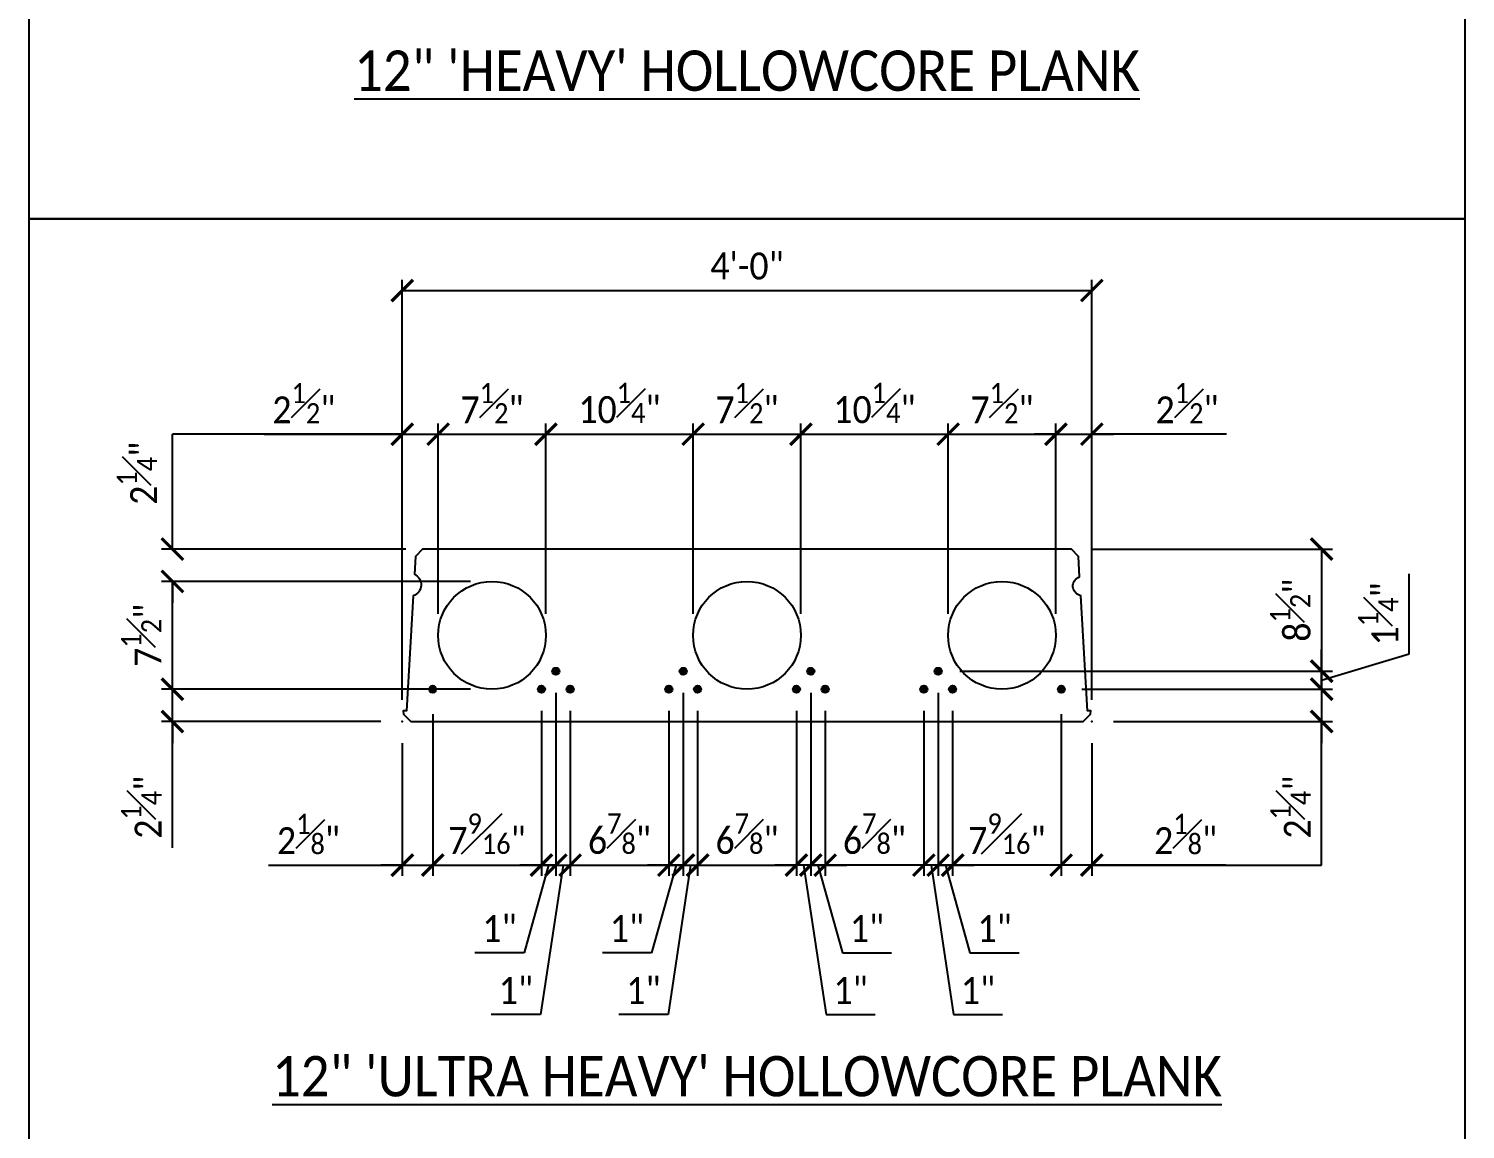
# Model space of a CAD drawing. Header units: inches. Extents: x -4800 to 29350, y 0 to 14051.
# Drawn here: x -3085.9 to -2985.9, y 3003.5 to 3080.2 of the extents above; entities that cross this region are included whole.
import ezdxf

# ---------------------------------------------------------------- set-up
doc = ezdxf.new("R2010")
doc.units = ezdxf.units.IN
doc.header["$LTSCALE"] = 0.5
doc.header["$MEASUREMENT"] = 0
for name, color, linetype in [('PC PLK - 12L in CONT.', 151, 'Continuous'), ('PC PLK - 12UH in CONT.', 171, 'Continuous'), ('PC PLK - DIMENSION', 220, 'Continuous'), ('PC PLK - TAG', 3, 'Continuous')]:
    doc.layers.add(name, color=color, linetype=linetype)
doc.layers.add('PC PLK - STRAND', color=7, linetype='Continuous', plot=False)
doc.layers.add('SHT - NO PLOT LINE 2', color=110, linetype='Continuous', plot=False)
doc.layers.get('0').freeze()
doc.styles.add('CMC-NARROW', font='calibril.ttf', dxfattribs={"width": 0.9})
doc.dimstyles.new('CMC-NARROW', dxfattribs={"dimscale": 96, "dimtxt": 0.078125, "dimasz": 0.0625, "dimexe": 0.03125, "dimexo": 0.0625, "dimgap": 0.03125, "dimtad": 1, "dimdec": 4, "dimzin": 3, "dimdsep": 46, "dimlunit": 4, "dimtxsty": 'CMC-NARROW', "dimblk": 'ARCHTICK', "dimcen": 0, "dimclrd": 256, "dimclre": 256, "dimclrt": 256, "dimazin": 1, "dimtfac": 0.75, "dimtdec": 4, "dimtofl": 0, "dimtmove": 1, "dimatfit": 0, "dimfxl": 1, "dimtfillclr": 256, "dimfrac": 1, "dimtzin": 0, "dimlwd": -1, "dimlwe": -1, "dimarcsym": 0})

# ---------------------------------------------------------------- blocks, each defined once
blk = doc.blocks.new('_ArchTick')
at = {"color": 0, "linetype": 'ByBlock', "const_width": 0.15}
blk.add_lwpolyline([(-0.5, -0.5), (0.5, 0.5)], dxfattribs=at)
blk = doc.blocks.new('*D189')
at = {"layer": 'Defpoints', "color": 0, "transparency": 16777216}
for p in [(-3011.94, 3061.93), (-3011.94, 3035.93), (-3059.94, 3031.93)]:
    blk.add_point(p, dxfattribs=at)
at = {"layer": 'PC PLK - DIMENSION', "transparency": 16777216}
for p, q in [((-3059.94, 3033.43), (-3059.94, 3062.68)), ((-3011.94, 3037.43), (-3011.94, 3062.68)), ((-3059.94, 3061.93), (-3011.94, 3061.93))]:
    blk.add_line(p, q, dxfattribs=at)
at = {"layer": 'PC PLK - DIMENSION', "transparency": 16777216, "xscale": 1.5, "yscale": 1.5, "zscale": 1.5, "rotation": 180}
blk.add_blockref('_ArchTick', (-3059.94, 3061.93), dxfattribs=at)
at = {"layer": 'PC PLK - DIMENSION', "transparency": 16777216, "xscale": 1.5, "yscale": 1.5, "zscale": 1.5}
blk.add_blockref('_ArchTick', (-3011.94, 3061.93), dxfattribs=at)
at = {"layer": 'PC PLK - DIMENSION', "transparency": 16777216, "insert": (-3035.94, 3063.63), "char_height": 1.875, "attachment_point": 5, "style": 'CMC-NARROW'}
blk.add_mtext('4\'-0"', dxfattribs=at)
blk = doc.blocks.new('*D190')
at = {"layer": 'Defpoints', "color": 0, "transparency": 16777216}
for p in [(-3057.44, 3051.93), (-3057.44, 3037.93), (-3059.94, 3031.93)]:
    blk.add_point(p, dxfattribs=at)
at = {"layer": 'PC PLK - DIMENSION', "transparency": 16777216}
for p, q in [((-3059.94, 3033.43), (-3059.94, 3052.68)), ((-3057.44, 3039.43), (-3057.44, 3052.68)), ((-3069.55, 3051.93), (-3059.94, 3051.93)), ((-3059.94, 3051.93), (-3061.44, 3051.93)), ((-3059.94, 3051.93), (-3057.44, 3051.93)), ((-3057.44, 3051.93), (-3055.94, 3051.93))]:
    blk.add_line(p, q, dxfattribs=at)
at = {"layer": 'PC PLK - DIMENSION', "transparency": 16777216, "xscale": 1.5, "yscale": 1.5, "zscale": 1.5}
blk.add_blockref('_ArchTick', (-3059.94, 3051.93), dxfattribs=at)
at = {"layer": 'PC PLK - DIMENSION', "transparency": 16777216, "xscale": 1.5, "yscale": 1.5, "zscale": 1.5, "rotation": 180}
blk.add_blockref('_ArchTick', (-3057.44, 3051.93), dxfattribs=at)
at = {"layer": 'PC PLK - DIMENSION', "transparency": 16777216, "insert": (-3066.79, 3054.09), "char_height": 1.875, "attachment_point": 5, "style": 'CMC-NARROW'}
blk.add_mtext('2{\\H0.75x;\\S1#2;}"', dxfattribs=at)
blk = doc.blocks.new('*D191')
at = {"layer": 'Defpoints', "color": 0, "transparency": 16777216}
for p in [(-3075.94, 3034.18), (-3053.69, 3034.18), (-3059.94, 3031.93)]:
    blk.add_point(p, dxfattribs=at)
at = {"layer": 'PC PLK - DIMENSION', "transparency": 16777216}
for p, q in [((-3075.94, 3034.18), (-3075.94, 3035.68)), ((-3055.19, 3034.18), (-3076.69, 3034.18)), ((-3075.94, 3031.93), (-3075.94, 3034.18)), ((-3061.44, 3031.93), (-3076.69, 3031.93)), ((-3075.94, 3031.93), (-3075.94, 3030.43)), ((-3075.94, 3023.14), (-3075.94, 3031.93))]:
    blk.add_line(p, q, dxfattribs=at)
at = {"layer": 'PC PLK - DIMENSION', "transparency": 16777216, "xscale": 1.5, "yscale": 1.5, "zscale": 1.5}
for p, rotation in [((-3075.94, 3034.18), 270), ((-3075.94, 3031.93), 90)]:
    blk.add_blockref('_ArchTick', p, dxfattribs=dict(at, rotation=rotation))
at = {"layer": 'PC PLK - DIMENSION', "transparency": 16777216, "insert": (-3078.1, 3025.96), "char_height": 1.875, "attachment_point": 5, "rotation": 90, "style": 'CMC-NARROW'}
blk.add_mtext('2{\\H0.75x;\\S1#4;}"', dxfattribs=at)
blk = doc.blocks.new('*D192')
at = {"layer": 'Defpoints', "color": 0, "transparency": 16777216}
for p in [(-3075.94, 3041.68), (-3053.69, 3041.68), (-3053.69, 3034.18)]:
    blk.add_point(p, dxfattribs=at)
at = {"layer": 'PC PLK - DIMENSION', "transparency": 16777216}
for p, q in [((-3055.19, 3041.68), (-3076.69, 3041.68)), ((-3075.94, 3034.18), (-3075.94, 3041.68)), ((-3055.19, 3034.18), (-3076.69, 3034.18))]:
    blk.add_line(p, q, dxfattribs=at)
at = {"layer": 'PC PLK - DIMENSION', "transparency": 16777216, "xscale": 1.5, "yscale": 1.5, "zscale": 1.5}
for p, rotation in [((-3075.94, 3041.68), 90), ((-3075.94, 3034.18), 270)]:
    blk.add_blockref('_ArchTick', p, dxfattribs=dict(at, rotation=rotation))
at = {"layer": 'PC PLK - DIMENSION', "transparency": 16777216, "insert": (-3078.11, 3037.93), "char_height": 1.875, "attachment_point": 5, "rotation": 90, "style": 'CMC-NARROW'}
blk.add_mtext('7{\\H0.75x;\\S1#2;}"', dxfattribs=at)
blk = doc.blocks.new('*D193')
at = {"layer": 'Defpoints', "color": 0, "transparency": 16777216}
for p in [(-3075.94, 3043.93), (-3058.19, 3043.93), (-3053.69, 3041.68)]:
    blk.add_point(p, dxfattribs=at)
at = {"layer": 'PC PLK - DIMENSION', "transparency": 16777216}
for p, q in [((-3075.94, 3043.93), (-3075.94, 3045.43)), ((-3059.69, 3043.93), (-3076.69, 3043.93)), ((-3055.19, 3041.68), (-3076.69, 3041.68)), ((-3075.94, 3041.68), (-3075.94, 3040.18))]:
    blk.add_line(p, q, dxfattribs=at)
at = {"layer": 'PC PLK - DIMENSION', "transparency": 16777216, "xscale": 1.5, "yscale": 1.5, "zscale": 1.5}
for p, rotation in [((-3075.94, 3043.93), 270), ((-3075.94, 3041.68), 90)]:
    blk.add_blockref('_ArchTick', p, dxfattribs=dict(at, rotation=rotation))
at = {"layer": 'PC PLK - DIMENSION', "transparency": 16777216, "insert": (-3078.41, 3049.21), "char_height": 1.875, "attachment_point": 5, "rotation": 90, "style": 'CMC-NARROW'}
blk.add_mtext('2{\\H0.75x;\\S1#4;}"', dxfattribs=at)
blk = doc.blocks.new('*D195')
at = {"layer": 'Defpoints', "color": 0, "transparency": 16777216}
for p in [(-3049.94, 3051.93), (-3057.44, 3037.93), (-3049.94, 3037.93)]:
    blk.add_point(p, dxfattribs=at)
at = {"layer": 'PC PLK - DIMENSION', "transparency": 16777216}
for p, q in [((-3057.44, 3039.43), (-3057.44, 3052.68)), ((-3049.94, 3039.43), (-3049.94, 3052.68)), ((-3057.44, 3051.93), (-3049.94, 3051.93))]:
    blk.add_line(p, q, dxfattribs=at)
at = {"layer": 'PC PLK - DIMENSION', "transparency": 16777216, "xscale": 1.5, "yscale": 1.5, "zscale": 1.5, "rotation": 180}
blk.add_blockref('_ArchTick', (-3057.44, 3051.93), dxfattribs=at)
at = {"layer": 'PC PLK - DIMENSION', "transparency": 16777216, "xscale": 1.5, "yscale": 1.5, "zscale": 1.5}
blk.add_blockref('_ArchTick', (-3049.94, 3051.93), dxfattribs=at)
at = {"layer": 'PC PLK - DIMENSION', "transparency": 16777216, "insert": (-3053.69, 3054.09), "char_height": 1.875, "attachment_point": 5, "style": 'CMC-NARROW'}
blk.add_mtext('7{\\H0.75x;\\S1#2;}"', dxfattribs=at)
blk = doc.blocks.new('*D196')
at = {"layer": 'Defpoints', "color": 0, "transparency": 16777216}
for p in [(-3057.82, 3033.93), (-3059.94, 3031.93), (-3057.82, 3021.93)]:
    blk.add_point(p, dxfattribs=at)
at = {"layer": 'PC PLK - DIMENSION', "transparency": 16777216}
for p, q in [((-3057.82, 3032.43), (-3057.82, 3021.18)), ((-3059.94, 3030.43), (-3059.94, 3021.18)), ((-3069.26, 3021.93), (-3059.94, 3021.93)), ((-3059.94, 3021.93), (-3061.44, 3021.93)), ((-3059.94, 3021.93), (-3057.82, 3021.93)), ((-3057.82, 3021.93), (-3056.32, 3021.93))]:
    blk.add_line(p, q, dxfattribs=at)
at = {"layer": 'PC PLK - DIMENSION', "transparency": 16777216, "xscale": 1.5, "yscale": 1.5, "zscale": 1.5}
blk.add_blockref('_ArchTick', (-3059.94, 3021.93), dxfattribs=at)
at = {"layer": 'PC PLK - DIMENSION', "transparency": 16777216, "xscale": 1.5, "yscale": 1.5, "zscale": 1.5, "rotation": 180}
blk.add_blockref('_ArchTick', (-3057.82, 3021.93), dxfattribs=at)
at = {"layer": 'PC PLK - DIMENSION', "transparency": 16777216, "insert": (-3066.47, 3024.1), "char_height": 1.875, "attachment_point": 5, "style": 'CMC-NARROW'}
blk.add_mtext('2{\\H0.75x;\\S1#8;}"', dxfattribs=at)
blk = doc.blocks.new('*D197')
at = {"layer": 'Defpoints', "color": 0, "transparency": 16777216}
for p in [(-3050.25, 3034.18), (-3057.82, 3033.93), (-3050.25, 3021.93)]:
    blk.add_point(p, dxfattribs=at)
at = {"layer": 'PC PLK - DIMENSION', "transparency": 16777216}
for p, q in [((-3057.82, 3032.43), (-3057.82, 3021.18)), ((-3050.25, 3032.68), (-3050.25, 3021.18)), ((-3057.82, 3021.93), (-3050.25, 3021.93))]:
    blk.add_line(p, q, dxfattribs=at)
at = {"layer": 'PC PLK - DIMENSION', "transparency": 16777216, "xscale": 1.5, "yscale": 1.5, "zscale": 1.5, "rotation": 180}
blk.add_blockref('_ArchTick', (-3057.82, 3021.93), dxfattribs=at)
at = {"layer": 'PC PLK - DIMENSION', "transparency": 16777216, "xscale": 1.5, "yscale": 1.5, "zscale": 1.5}
blk.add_blockref('_ArchTick', (-3050.25, 3021.93), dxfattribs=at)
at = {"layer": 'PC PLK - DIMENSION', "transparency": 16777216, "insert": (-3054.04, 3024.12), "char_height": 1.875, "attachment_point": 5, "style": 'CMC-NARROW'}
blk.add_mtext('7{\\H0.75x;\\S9#16;}"', dxfattribs=at)
blk = doc.blocks.new('*D198')
at = {"layer": 'Defpoints', "color": 0, "transparency": 16777216}
for p in [(-3049.25, 3035.43), (-3050.25, 3034.18), (-3049.25, 3021.93)]:
    blk.add_point(p, dxfattribs=at)
at = {"layer": 'PC PLK - DIMENSION', "transparency": 16777216}
for p, q in [((-3049.25, 3033.93), (-3049.25, 3021.18)), ((-3050.25, 3032.68), (-3050.25, 3021.18)), ((-3050.25, 3021.93), (-3051.75, 3021.93)), ((-3049.75, 3021.93), (-3051.46, 3015.82)), ((-3050.25, 3021.93), (-3049.25, 3021.93)), ((-3049.25, 3021.93), (-3047.75, 3021.93)), ((-3051.46, 3015.82), (-3054.88, 3015.82))]:
    blk.add_line(p, q, dxfattribs=at)
at = {"layer": 'PC PLK - DIMENSION', "transparency": 16777216, "xscale": 1.5, "yscale": 1.5, "zscale": 1.5}
blk.add_blockref('_ArchTick', (-3050.25, 3021.93), dxfattribs=at)
at = {"layer": 'PC PLK - DIMENSION', "transparency": 16777216, "xscale": 1.5, "yscale": 1.5, "zscale": 1.5, "rotation": 180}
blk.add_blockref('_ArchTick', (-3049.25, 3021.93), dxfattribs=at)
at = {"layer": 'PC PLK - DIMENSION', "transparency": 16777216, "insert": (-3053.17, 3017.51), "char_height": 1.875, "attachment_point": 5, "style": 'CMC-NARROW'}
blk.add_mtext('1"', dxfattribs=at)
blk = doc.blocks.new('*D199')
at = {"layer": 'Defpoints', "color": 0, "transparency": 16777216}
for p in [(-3049.25, 3035.43), (-3048.25, 3034.18), (-3048.25, 3021.93)]:
    blk.add_point(p, dxfattribs=at)
at = {"layer": 'PC PLK - DIMENSION', "transparency": 16777216}
for p, q in [((-3049.25, 3033.93), (-3049.25, 3021.18)), ((-3048.25, 3032.68), (-3048.25, 3021.18)), ((-3049.25, 3021.93), (-3050.75, 3021.93)), ((-3048.75, 3021.93), (-3050.32, 3011.52)), ((-3049.25, 3021.93), (-3048.25, 3021.93)), ((-3048.25, 3021.93), (-3046.75, 3021.93)), ((-3050.32, 3011.52), (-3053.74, 3011.52))]:
    blk.add_line(p, q, dxfattribs=at)
at = {"layer": 'PC PLK - DIMENSION', "transparency": 16777216, "xscale": 1.5, "yscale": 1.5, "zscale": 1.5}
blk.add_blockref('_ArchTick', (-3049.25, 3021.93), dxfattribs=at)
at = {"layer": 'PC PLK - DIMENSION', "transparency": 16777216, "xscale": 1.5, "yscale": 1.5, "zscale": 1.5, "rotation": 180}
blk.add_blockref('_ArchTick', (-3048.25, 3021.93), dxfattribs=at)
at = {"layer": 'PC PLK - DIMENSION', "transparency": 16777216, "insert": (-3052.03, 3013.21), "char_height": 1.875, "attachment_point": 5, "style": 'CMC-NARROW'}
blk.add_mtext('1"', dxfattribs=at)
blk = doc.blocks.new('*D200')
at = {"layer": 'Defpoints', "color": 0, "transparency": 16777216}
for p in [(-3013.37, 3043.93), (-3022.63, 3035.43), (-2995.94, 3035.43)]:
    blk.add_point(p, dxfattribs=at)
at = {"layer": 'PC PLK - DIMENSION', "transparency": 16777216}
for p, q in [((-3011.87, 3043.93), (-2995.19, 3043.93)), ((-2995.94, 3043.93), (-2995.94, 3035.43)), ((-3021.13, 3035.43), (-2995.19, 3035.43))]:
    blk.add_line(p, q, dxfattribs=at)
at = {"layer": 'PC PLK - DIMENSION', "transparency": 16777216, "xscale": 1.5, "yscale": 1.5, "zscale": 1.5}
for p, rotation in [((-2995.94, 3043.93), 90), ((-2995.94, 3035.43), 270)]:
    blk.add_blockref('_ArchTick', p, dxfattribs=dict(at, rotation=rotation))
at = {"layer": 'PC PLK - DIMENSION', "transparency": 16777216, "insert": (-2998.12, 3039.68), "char_height": 1.875, "attachment_point": 5, "rotation": 90, "style": 'CMC-NARROW'}
blk.add_mtext('8{\\H0.75x;\\S1#2;}"', dxfattribs=at)
blk = doc.blocks.new('*D201')
at = {"layer": 'Defpoints', "color": 0, "transparency": 16777216}
for p in [(-3022.63, 3035.43), (-3014.13, 3034.18), (-2995.94, 3034.18)]:
    blk.add_point(p, dxfattribs=at)
at = {"layer": 'PC PLK - DIMENSION', "transparency": 16777216}
for p, q in [((-2989.84, 3036.63), (-2989.84, 3042.2)), ((-2995.94, 3035.43), (-2995.94, 3036.93)), ((-2995.94, 3034.8), (-2989.84, 3036.63)), ((-3021.13, 3035.43), (-2995.19, 3035.43)), ((-2995.94, 3035.43), (-2995.94, 3034.18)), ((-3012.63, 3034.18), (-2995.19, 3034.18)), ((-2995.94, 3034.18), (-2995.94, 3032.68))]:
    blk.add_line(p, q, dxfattribs=at)
at = {"layer": 'PC PLK - DIMENSION', "transparency": 16777216, "xscale": 1.5, "yscale": 1.5, "zscale": 1.5}
for p, rotation in [((-2995.94, 3035.43), 270), ((-2995.94, 3034.18), 90)]:
    blk.add_blockref('_ArchTick', p, dxfattribs=dict(at, rotation=rotation))
at = {"layer": 'PC PLK - DIMENSION', "transparency": 16777216, "insert": (-2992, 3039.42), "char_height": 1.875, "attachment_point": 5, "rotation": 90, "style": 'CMC-NARROW'}
blk.add_mtext('1{\\H0.75x;\\S1#4;}"', dxfattribs=at)
blk = doc.blocks.new('*D202')
at = {"layer": 'Defpoints', "color": 0, "transparency": 16777216}
for p in [(-3014.13, 3034.18), (-3011.94, 3031.93), (-2995.94, 3031.93)]:
    blk.add_point(p, dxfattribs=at)
at = {"layer": 'PC PLK - DIMENSION', "transparency": 16777216}
for p, q in [((-2995.94, 3034.18), (-2995.94, 3035.68)), ((-3012.63, 3034.18), (-2995.19, 3034.18)), ((-2995.94, 3034.18), (-2995.94, 3031.93)), ((-3010.44, 3031.93), (-2995.19, 3031.93)), ((-2995.94, 3031.93), (-2995.94, 3030.43)), ((-2995.94, 3023.15), (-2995.94, 3031.93))]:
    blk.add_line(p, q, dxfattribs=at)
at = {"layer": 'PC PLK - DIMENSION', "transparency": 16777216, "xscale": 1.5, "yscale": 1.5, "zscale": 1.5}
for p, rotation in [((-2995.94, 3034.18), 270), ((-2995.94, 3031.93), 90)]:
    blk.add_blockref('_ArchTick', p, dxfattribs=dict(at, rotation=rotation))
at = {"layer": 'PC PLK - DIMENSION', "transparency": 16777216, "insert": (-2998.1, 3025.97), "char_height": 1.875, "attachment_point": 5, "rotation": 90, "style": 'CMC-NARROW'}
blk.add_mtext('2{\\H0.75x;\\S1#4;}"', dxfattribs=at)
blk = doc.blocks.new('*D182')
at = {"layer": 'Defpoints', "color": 0, "transparency": 16777216}
for p in [(-3039.69, 3051.93), (-3049.94, 3037.93), (-3039.69, 3037.93)]:
    blk.add_point(p, dxfattribs=at)
at = {"layer": 'PC PLK - DIMENSION', "transparency": 16777216}
for p, q in [((-3049.94, 3039.43), (-3049.94, 3052.68)), ((-3039.69, 3039.43), (-3039.69, 3052.68)), ((-3049.94, 3051.93), (-3039.69, 3051.93))]:
    blk.add_line(p, q, dxfattribs=at)
at = {"layer": 'PC PLK - DIMENSION', "transparency": 16777216, "xscale": 1.5, "yscale": 1.5, "zscale": 1.5, "rotation": 180}
blk.add_blockref('_ArchTick', (-3049.94, 3051.93), dxfattribs=at)
at = {"layer": 'PC PLK - DIMENSION', "transparency": 16777216, "xscale": 1.5, "yscale": 1.5, "zscale": 1.5}
blk.add_blockref('_ArchTick', (-3039.69, 3051.93), dxfattribs=at)
at = {"layer": 'PC PLK - DIMENSION', "transparency": 16777216, "insert": (-3044.82, 3054.1), "char_height": 1.875, "attachment_point": 5, "style": 'CMC-NARROW'}
blk.add_mtext('10{\\H0.75x;\\S1#4;}"', dxfattribs=at)
blk = doc.blocks.new('*D183')
at = {"layer": 'Defpoints', "color": 0, "transparency": 16777216}
for p in [(-3032.19, 3051.93), (-3039.69, 3037.93), (-3032.19, 3037.93)]:
    blk.add_point(p, dxfattribs=at)
at = {"layer": 'PC PLK - DIMENSION', "transparency": 16777216}
for p, q in [((-3039.69, 3039.43), (-3039.69, 3052.68)), ((-3032.19, 3039.43), (-3032.19, 3052.68)), ((-3039.69, 3051.93), (-3032.19, 3051.93))]:
    blk.add_line(p, q, dxfattribs=at)
at = {"layer": 'PC PLK - DIMENSION', "transparency": 16777216, "xscale": 1.5, "yscale": 1.5, "zscale": 1.5, "rotation": 180}
blk.add_blockref('_ArchTick', (-3039.69, 3051.93), dxfattribs=at)
at = {"layer": 'PC PLK - DIMENSION', "transparency": 16777216, "xscale": 1.5, "yscale": 1.5, "zscale": 1.5}
blk.add_blockref('_ArchTick', (-3032.19, 3051.93), dxfattribs=at)
at = {"layer": 'PC PLK - DIMENSION', "transparency": 16777216, "insert": (-3035.94, 3054.09), "char_height": 1.875, "attachment_point": 5, "style": 'CMC-NARROW'}
blk.add_mtext('7{\\H0.75x;\\S1#2;}"', dxfattribs=at)
blk = doc.blocks.new('*D184')
at = {"layer": 'Defpoints', "color": 0, "transparency": 16777216}
for p in [(-3021.94, 3051.93), (-3032.19, 3037.93), (-3021.94, 3037.93)]:
    blk.add_point(p, dxfattribs=at)
at = {"layer": 'PC PLK - DIMENSION', "transparency": 16777216}
for p, q in [((-3032.19, 3039.43), (-3032.19, 3052.68)), ((-3021.94, 3039.43), (-3021.94, 3052.68)), ((-3032.19, 3051.93), (-3021.94, 3051.93))]:
    blk.add_line(p, q, dxfattribs=at)
at = {"layer": 'PC PLK - DIMENSION', "transparency": 16777216, "xscale": 1.5, "yscale": 1.5, "zscale": 1.5, "rotation": 180}
blk.add_blockref('_ArchTick', (-3032.19, 3051.93), dxfattribs=at)
at = {"layer": 'PC PLK - DIMENSION', "transparency": 16777216, "xscale": 1.5, "yscale": 1.5, "zscale": 1.5}
blk.add_blockref('_ArchTick', (-3021.94, 3051.93), dxfattribs=at)
at = {"layer": 'PC PLK - DIMENSION', "transparency": 16777216, "insert": (-3027.07, 3054.1), "char_height": 1.875, "attachment_point": 5, "style": 'CMC-NARROW'}
blk.add_mtext('10{\\H0.75x;\\S1#4;}"', dxfattribs=at)
blk = doc.blocks.new('*D185')
at = {"layer": 'Defpoints', "color": 0, "transparency": 16777216}
for p in [(-3014.44, 3051.93), (-3021.94, 3037.93), (-3014.44, 3037.93)]:
    blk.add_point(p, dxfattribs=at)
at = {"layer": 'PC PLK - DIMENSION', "transparency": 16777216}
for p, q in [((-3021.94, 3039.43), (-3021.94, 3052.68)), ((-3014.44, 3039.43), (-3014.44, 3052.68)), ((-3021.94, 3051.93), (-3014.44, 3051.93))]:
    blk.add_line(p, q, dxfattribs=at)
at = {"layer": 'PC PLK - DIMENSION', "transparency": 16777216, "xscale": 1.5, "yscale": 1.5, "zscale": 1.5, "rotation": 180}
blk.add_blockref('_ArchTick', (-3021.94, 3051.93), dxfattribs=at)
at = {"layer": 'PC PLK - DIMENSION', "transparency": 16777216, "xscale": 1.5, "yscale": 1.5, "zscale": 1.5}
blk.add_blockref('_ArchTick', (-3014.44, 3051.93), dxfattribs=at)
at = {"layer": 'PC PLK - DIMENSION', "transparency": 16777216, "insert": (-3018.19, 3054.09), "char_height": 1.875, "attachment_point": 5, "style": 'CMC-NARROW'}
blk.add_mtext('7{\\H0.75x;\\S1#2;}"', dxfattribs=at)
blk = doc.blocks.new('*D186')
at = {"layer": 'Defpoints', "color": 0, "transparency": 16777216}
for p in [(-3011.94, 3051.93), (-3014.44, 3037.93), (-3011.94, 3031.93)]:
    blk.add_point(p, dxfattribs=at)
at = {"layer": 'PC PLK - DIMENSION', "transparency": 16777216}
for p, q in [((-3014.44, 3039.43), (-3014.44, 3052.68)), ((-3011.94, 3033.43), (-3011.94, 3052.68)), ((-3014.44, 3051.93), (-3015.94, 3051.93)), ((-3014.44, 3051.93), (-3011.94, 3051.93)), ((-3011.94, 3051.93), (-3010.44, 3051.93)), ((-3002.56, 3051.93), (-3011.94, 3051.93))]:
    blk.add_line(p, q, dxfattribs=at)
at = {"layer": 'PC PLK - DIMENSION', "transparency": 16777216, "xscale": 1.5, "yscale": 1.5, "zscale": 1.5}
blk.add_blockref('_ArchTick', (-3014.44, 3051.93), dxfattribs=at)
at = {"layer": 'PC PLK - DIMENSION', "transparency": 16777216, "xscale": 1.5, "yscale": 1.5, "zscale": 1.5, "rotation": 180}
blk.add_blockref('_ArchTick', (-3011.94, 3051.93), dxfattribs=at)
at = {"layer": 'PC PLK - DIMENSION', "transparency": 16777216, "insert": (-3005.31, 3054.09), "char_height": 1.875, "attachment_point": 5, "style": 'CMC-NARROW'}
blk.add_mtext('2{\\H0.75x;\\S1#2;}"', dxfattribs=at)
blk = doc.blocks.new('*D187')
at = {"layer": 'Defpoints', "color": 0, "transparency": 16777216}
for p in [(-3014.07, 3033.93), (-3011.94, 3031.93), (-3014.07, 3021.93)]:
    blk.add_point(p, dxfattribs=at)
at = {"layer": 'PC PLK - DIMENSION', "transparency": 16777216}
for p, q in [((-3014.07, 3032.43), (-3014.07, 3021.18)), ((-3011.94, 3030.43), (-3011.94, 3021.18)), ((-3014.07, 3021.93), (-3015.57, 3021.93)), ((-3011.94, 3021.93), (-3014.07, 3021.93)), ((-3011.94, 3021.93), (-3010.44, 3021.93)), ((-3002.62, 3021.93), (-3011.94, 3021.93))]:
    blk.add_line(p, q, dxfattribs=at)
at = {"layer": 'PC PLK - DIMENSION', "transparency": 16777216, "xscale": 1.5, "yscale": 1.5, "zscale": 1.5}
blk.add_blockref('_ArchTick', (-3014.07, 3021.93), dxfattribs=at)
at = {"layer": 'PC PLK - DIMENSION', "transparency": 16777216, "xscale": 1.5, "yscale": 1.5, "zscale": 1.5, "rotation": 180}
blk.add_blockref('_ArchTick', (-3011.94, 3021.93), dxfattribs=at)
at = {"layer": 'PC PLK - DIMENSION', "transparency": 16777216, "insert": (-3005.41, 3024.1), "char_height": 1.875, "attachment_point": 5, "style": 'CMC-NARROW'}
blk.add_mtext('2{\\H0.75x;\\S1#8;}"', dxfattribs=at)
blk = doc.blocks.new('*D188')
at = {"layer": 'Defpoints', "color": 0, "transparency": 16777216}
for p in [(-3021.63, 3034.18), (-3014.07, 3033.93), (-3021.63, 3021.93)]:
    blk.add_point(p, dxfattribs=at)
at = {"layer": 'PC PLK - DIMENSION', "transparency": 16777216}
for p, q in [((-3021.63, 3032.68), (-3021.63, 3021.18)), ((-3014.07, 3032.43), (-3014.07, 3021.18)), ((-3014.07, 3021.93), (-3021.63, 3021.93))]:
    blk.add_line(p, q, dxfattribs=at)
at = {"layer": 'PC PLK - DIMENSION', "transparency": 16777216, "xscale": 1.5, "yscale": 1.5, "zscale": 1.5, "rotation": 180}
blk.add_blockref('_ArchTick', (-3021.63, 3021.93), dxfattribs=at)
at = {"layer": 'PC PLK - DIMENSION', "transparency": 16777216, "xscale": 1.5, "yscale": 1.5, "zscale": 1.5}
blk.add_blockref('_ArchTick', (-3014.07, 3021.93), dxfattribs=at)
at = {"layer": 'PC PLK - DIMENSION', "transparency": 16777216, "insert": (-3017.85, 3024.12), "char_height": 1.875, "attachment_point": 5, "style": 'CMC-NARROW'}
blk.add_mtext('7{\\H0.75x;\\S9#16;}"', dxfattribs=at)
blk = doc.blocks.new('*D179')
at = {"layer": 'Defpoints', "color": 0, "transparency": 16777216}
for p in [(-3048.25, 3034.18), (-3041.38, 3034.18), (-3041.38, 3021.93)]:
    blk.add_point(p, dxfattribs=at)
at = {"layer": 'PC PLK - DIMENSION', "transparency": 16777216}
for p, q in [((-3048.25, 3032.68), (-3048.25, 3021.18)), ((-3041.38, 3032.68), (-3041.38, 3021.18)), ((-3048.25, 3021.93), (-3041.38, 3021.93))]:
    blk.add_line(p, q, dxfattribs=at)
at = {"layer": 'PC PLK - DIMENSION', "transparency": 16777216, "xscale": 1.5, "yscale": 1.5, "zscale": 1.5, "rotation": 180}
blk.add_blockref('_ArchTick', (-3048.25, 3021.93), dxfattribs=at)
at = {"layer": 'PC PLK - DIMENSION', "transparency": 16777216, "xscale": 1.5, "yscale": 1.5, "zscale": 1.5}
blk.add_blockref('_ArchTick', (-3041.38, 3021.93), dxfattribs=at)
at = {"layer": 'PC PLK - DIMENSION', "transparency": 16777216, "insert": (-3044.82, 3024.11), "char_height": 1.875, "attachment_point": 5, "style": 'CMC-NARROW'}
blk.add_mtext('6{\\H0.75x;\\S7#8;}"', dxfattribs=at)
blk = doc.blocks.new('*D180')
at = {"layer": 'Defpoints', "color": 0, "transparency": 16777216}
for p in [(-3040.38, 3035.43), (-3041.38, 3034.18), (-3040.38, 3021.93)]:
    blk.add_point(p, dxfattribs=at)
at = {"layer": 'PC PLK - DIMENSION', "transparency": 16777216}
for p, q in [((-3040.38, 3033.93), (-3040.38, 3021.18)), ((-3041.38, 3032.68), (-3041.38, 3021.18)), ((-3041.38, 3021.93), (-3042.88, 3021.93)), ((-3040.88, 3021.93), (-3042.59, 3015.82)), ((-3041.38, 3021.93), (-3040.38, 3021.93)), ((-3040.38, 3021.93), (-3038.88, 3021.93)), ((-3042.59, 3015.82), (-3046.01, 3015.82))]:
    blk.add_line(p, q, dxfattribs=at)
at = {"layer": 'PC PLK - DIMENSION', "transparency": 16777216, "xscale": 1.5, "yscale": 1.5, "zscale": 1.5}
blk.add_blockref('_ArchTick', (-3041.38, 3021.93), dxfattribs=at)
at = {"layer": 'PC PLK - DIMENSION', "transparency": 16777216, "xscale": 1.5, "yscale": 1.5, "zscale": 1.5, "rotation": 180}
blk.add_blockref('_ArchTick', (-3040.38, 3021.93), dxfattribs=at)
at = {"layer": 'PC PLK - DIMENSION', "transparency": 16777216, "insert": (-3044.3, 3017.51), "char_height": 1.875, "attachment_point": 5, "style": 'CMC-NARROW'}
blk.add_mtext('1"', dxfattribs=at)
blk = doc.blocks.new('*D181')
at = {"layer": 'Defpoints', "color": 0, "transparency": 16777216}
for p in [(-3040.38, 3035.43), (-3039.38, 3034.18), (-3039.38, 3021.93)]:
    blk.add_point(p, dxfattribs=at)
at = {"layer": 'PC PLK - DIMENSION', "transparency": 16777216}
for p, q in [((-3040.38, 3033.93), (-3040.38, 3021.18)), ((-3039.38, 3032.68), (-3039.38, 3021.18)), ((-3040.38, 3021.93), (-3041.88, 3021.93)), ((-3039.88, 3021.93), (-3041.44, 3011.52)), ((-3040.38, 3021.93), (-3039.38, 3021.93)), ((-3039.38, 3021.93), (-3037.88, 3021.93)), ((-3041.44, 3011.52), (-3044.86, 3011.52))]:
    blk.add_line(p, q, dxfattribs=at)
at = {"layer": 'PC PLK - DIMENSION', "transparency": 16777216, "xscale": 1.5, "yscale": 1.5, "zscale": 1.5}
blk.add_blockref('_ArchTick', (-3040.38, 3021.93), dxfattribs=at)
at = {"layer": 'PC PLK - DIMENSION', "transparency": 16777216, "xscale": 1.5, "yscale": 1.5, "zscale": 1.5, "rotation": 180}
blk.add_blockref('_ArchTick', (-3039.38, 3021.93), dxfattribs=at)
at = {"layer": 'PC PLK - DIMENSION', "transparency": 16777216, "insert": (-3043.15, 3013.21), "char_height": 1.875, "attachment_point": 5, "style": 'CMC-NARROW'}
blk.add_mtext('1"', dxfattribs=at)
blk = doc.blocks.new('*D174')
at = {"layer": 'Defpoints', "color": 0, "transparency": 16777216}
for p in [(-3030.5, 3034.18), (-3023.63, 3034.18), (-3030.5, 3021.93)]:
    blk.add_point(p, dxfattribs=at)
at = {"layer": 'PC PLK - DIMENSION', "transparency": 16777216}
for p, q in [((-3030.5, 3032.68), (-3030.5, 3021.18)), ((-3023.63, 3032.68), (-3023.63, 3021.18)), ((-3023.63, 3021.93), (-3030.5, 3021.93))]:
    blk.add_line(p, q, dxfattribs=at)
at = {"layer": 'PC PLK - DIMENSION', "transparency": 16777216, "xscale": 1.5, "yscale": 1.5, "zscale": 1.5, "rotation": 180}
blk.add_blockref('_ArchTick', (-3030.5, 3021.93), dxfattribs=at)
at = {"layer": 'PC PLK - DIMENSION', "transparency": 16777216, "xscale": 1.5, "yscale": 1.5, "zscale": 1.5}
blk.add_blockref('_ArchTick', (-3023.63, 3021.93), dxfattribs=at)
at = {"layer": 'PC PLK - DIMENSION', "transparency": 16777216, "insert": (-3027.07, 3024.11), "char_height": 1.875, "attachment_point": 5, "style": 'CMC-NARROW'}
blk.add_mtext('6{\\H0.75x;\\S7#8;}"', dxfattribs=at)
blk = doc.blocks.new('*D175')
at = {"layer": 'Defpoints', "color": 0, "transparency": 16777216}
for p in [(-3031.5, 3035.43), (-3030.5, 3034.18), (-3031.5, 3021.93)]:
    blk.add_point(p, dxfattribs=at)
at = {"layer": 'PC PLK - DIMENSION', "transparency": 16777216}
for p, q in [((-3031.5, 3033.93), (-3031.5, 3021.18)), ((-3030.5, 3032.68), (-3030.5, 3021.18)), ((-3031.5, 3021.93), (-3033, 3021.93)), ((-3030.5, 3021.93), (-3031.5, 3021.93)), ((-3031, 3021.93), (-3029.3, 3015.82)), ((-3030.5, 3021.93), (-3029, 3021.93)), ((-3029.3, 3015.82), (-3025.88, 3015.82))]:
    blk.add_line(p, q, dxfattribs=at)
at = {"layer": 'PC PLK - DIMENSION', "transparency": 16777216, "xscale": 1.5, "yscale": 1.5, "zscale": 1.5}
blk.add_blockref('_ArchTick', (-3031.5, 3021.93), dxfattribs=at)
at = {"layer": 'PC PLK - DIMENSION', "transparency": 16777216, "xscale": 1.5, "yscale": 1.5, "zscale": 1.5, "rotation": 180}
blk.add_blockref('_ArchTick', (-3030.5, 3021.93), dxfattribs=at)
at = {"layer": 'PC PLK - DIMENSION', "transparency": 16777216, "insert": (-3027.59, 3017.51), "char_height": 1.875, "attachment_point": 5, "style": 'CMC-NARROW'}
blk.add_mtext('1"', dxfattribs=at)
blk = doc.blocks.new('*D176')
at = {"layer": 'Defpoints', "color": 0, "transparency": 16777216}
for p in [(-3031.5, 3035.43), (-3032.5, 3034.18), (-3032.5, 3021.93)]:
    blk.add_point(p, dxfattribs=at)
at = {"layer": 'PC PLK - DIMENSION', "transparency": 16777216}
for p, q in [((-3031.5, 3033.93), (-3031.5, 3021.18)), ((-3032.5, 3032.68), (-3032.5, 3021.18)), ((-3032.5, 3021.93), (-3034, 3021.93)), ((-3031.5, 3021.93), (-3032.5, 3021.93)), ((-3032, 3021.93), (-3030.44, 3011.52)), ((-3031.5, 3021.93), (-3030, 3021.93)), ((-3030.44, 3011.52), (-3027.02, 3011.52))]:
    blk.add_line(p, q, dxfattribs=at)
at = {"layer": 'PC PLK - DIMENSION', "transparency": 16777216, "xscale": 1.5, "yscale": 1.5, "zscale": 1.5}
blk.add_blockref('_ArchTick', (-3032.5, 3021.93), dxfattribs=at)
at = {"layer": 'PC PLK - DIMENSION', "transparency": 16777216, "xscale": 1.5, "yscale": 1.5, "zscale": 1.5, "rotation": 180}
blk.add_blockref('_ArchTick', (-3031.5, 3021.93), dxfattribs=at)
at = {"layer": 'PC PLK - DIMENSION', "transparency": 16777216, "insert": (-3028.73, 3013.21), "char_height": 1.875, "attachment_point": 5, "style": 'CMC-NARROW'}
blk.add_mtext('1"', dxfattribs=at)
blk = doc.blocks.new('*D177')
at = {"layer": 'Defpoints', "color": 0, "transparency": 16777216}
for p in [(-3022.63, 3035.43), (-3021.63, 3034.18), (-3022.63, 3021.93)]:
    blk.add_point(p, dxfattribs=at)
at = {"layer": 'PC PLK - DIMENSION', "transparency": 16777216}
for p, q in [((-3022.63, 3033.93), (-3022.63, 3021.18)), ((-3021.63, 3032.68), (-3021.63, 3021.18)), ((-3022.63, 3021.93), (-3024.13, 3021.93)), ((-3021.63, 3021.93), (-3022.63, 3021.93)), ((-3022.13, 3021.93), (-3020.42, 3015.82)), ((-3021.63, 3021.93), (-3020.13, 3021.93)), ((-3020.42, 3015.82), (-3017, 3015.82))]:
    blk.add_line(p, q, dxfattribs=at)
at = {"layer": 'PC PLK - DIMENSION', "transparency": 16777216, "xscale": 1.5, "yscale": 1.5, "zscale": 1.5}
blk.add_blockref('_ArchTick', (-3022.63, 3021.93), dxfattribs=at)
at = {"layer": 'PC PLK - DIMENSION', "transparency": 16777216, "xscale": 1.5, "yscale": 1.5, "zscale": 1.5, "rotation": 180}
blk.add_blockref('_ArchTick', (-3021.63, 3021.93), dxfattribs=at)
at = {"layer": 'PC PLK - DIMENSION', "transparency": 16777216, "insert": (-3018.71, 3017.51), "char_height": 1.875, "attachment_point": 5, "style": 'CMC-NARROW'}
blk.add_mtext('1"', dxfattribs=at)
blk = doc.blocks.new('*D178')
at = {"layer": 'Defpoints', "color": 0, "transparency": 16777216}
for p in [(-3022.63, 3035.43), (-3023.63, 3034.18), (-3023.63, 3021.93)]:
    blk.add_point(p, dxfattribs=at)
at = {"layer": 'PC PLK - DIMENSION', "transparency": 16777216}
for p, q in [((-3022.63, 3033.93), (-3022.63, 3021.18)), ((-3023.63, 3032.68), (-3023.63, 3021.18)), ((-3023.63, 3021.93), (-3025.13, 3021.93)), ((-3022.63, 3021.93), (-3023.63, 3021.93)), ((-3023.13, 3021.93), (-3021.57, 3011.52)), ((-3022.63, 3021.93), (-3021.13, 3021.93)), ((-3021.57, 3011.52), (-3018.15, 3011.52))]:
    blk.add_line(p, q, dxfattribs=at)
at = {"layer": 'PC PLK - DIMENSION', "transparency": 16777216, "xscale": 1.5, "yscale": 1.5, "zscale": 1.5}
blk.add_blockref('_ArchTick', (-3023.63, 3021.93), dxfattribs=at)
at = {"layer": 'PC PLK - DIMENSION', "transparency": 16777216, "xscale": 1.5, "yscale": 1.5, "zscale": 1.5, "rotation": 180}
blk.add_blockref('_ArchTick', (-3022.63, 3021.93), dxfattribs=at)
at = {"layer": 'PC PLK - DIMENSION', "transparency": 16777216, "insert": (-3019.86, 3013.21), "char_height": 1.875, "attachment_point": 5, "style": 'CMC-NARROW'}
blk.add_mtext('1"', dxfattribs=at)
blk = doc.blocks.new('*D194')
at = {"layer": 'Defpoints', "color": 0, "transparency": 16777216}
for p in [(-3039.38, 3034.18), (-3032.5, 3034.18), (-3032.5, 3021.93)]:
    blk.add_point(p, dxfattribs=at)
at = {"layer": 'PC PLK - DIMENSION', "transparency": 16777216}
for p, q in [((-3039.38, 3032.68), (-3039.38, 3021.18)), ((-3032.5, 3032.68), (-3032.5, 3021.18)), ((-3039.38, 3021.93), (-3032.5, 3021.93))]:
    blk.add_line(p, q, dxfattribs=at)
at = {"layer": 'PC PLK - DIMENSION', "transparency": 16777216, "xscale": 1.5, "yscale": 1.5, "zscale": 1.5, "rotation": 180}
blk.add_blockref('_ArchTick', (-3039.38, 3021.93), dxfattribs=at)
at = {"layer": 'PC PLK - DIMENSION', "transparency": 16777216, "xscale": 1.5, "yscale": 1.5, "zscale": 1.5}
blk.add_blockref('_ArchTick', (-3032.5, 3021.93), dxfattribs=at)
at = {"layer": 'PC PLK - DIMENSION', "transparency": 16777216, "insert": (-3035.94, 3024.11), "char_height": 1.875, "attachment_point": 5, "style": 'CMC-NARROW'}
blk.add_mtext('6{\\H0.75x;\\S7#8;}"', dxfattribs=at)
blk = doc.blocks.new('CMC - 12in HOLLOWCORE ULTRAHEAVY PLAN USE')
at = {"layer": 'PC PLK - STRAND'}
h = blk.add_hatch(color=256, dxfattribs=at)
h.dxf.hatch_style = 1
h.paths.add_polyline_path([(-13.56, 3.5, 1), (-13.06, 3.5, 1)])
h = blk.add_hatch(color=256, dxfattribs=at)
h.dxf.hatch_style = 1
h.paths.add_polyline_path([(-4.69, 3.5, 1), (-4.19, 3.5, 1)])
h = blk.add_hatch(color=256, dxfattribs=at)
h.dxf.hatch_style = 1
h.paths.add_polyline_path([(4.19, 3.5, 1), (4.69, 3.5, 1)])
h = blk.add_hatch(color=256, dxfattribs=at)
h.dxf.hatch_style = 1
h.paths.add_polyline_path([(13.06, 3.5, 1), (13.56, 3.5, 1)])
h = blk.add_hatch(color=256, dxfattribs=at)
h.dxf.hatch_style = 1
h.paths.add_polyline_path([(-22.12, 2.25, 1), (-21.62, 2.25, 1)])
h = blk.add_hatch(color=256, dxfattribs=at)
h.dxf.hatch_style = 1
h.paths.add_polyline_path([(-14.56, 2.25, 1), (-14.06, 2.25, 1)])
h = blk.add_hatch(color=256, dxfattribs=at)
h.dxf.hatch_style = 1
h.paths.add_polyline_path([(-12.56, 2.25, 1), (-12.06, 2.25, 1)])
h = blk.add_hatch(color=256, dxfattribs=at)
h.dxf.hatch_style = 1
h.paths.add_polyline_path([(-5.69, 2.25, 1), (-5.19, 2.25, 1)])
h = blk.add_hatch(color=256, dxfattribs=at)
h.dxf.hatch_style = 1
h.paths.add_polyline_path([(-3.69, 2.25, 1), (-3.19, 2.25, 1)])
h = blk.add_hatch(color=256, dxfattribs=at)
h.dxf.hatch_style = 1
h.paths.add_polyline_path([(3.19, 2.25, 1), (3.69, 2.25, 1)])
h = blk.add_hatch(color=256, dxfattribs=at)
h.dxf.hatch_style = 1
h.paths.add_polyline_path([(5.19, 2.25, 1), (5.69, 2.25, 1)])
h = blk.add_hatch(color=256, dxfattribs=at)
h.dxf.hatch_style = 1
h.paths.add_polyline_path([(12.06, 2.25, 1), (12.56, 2.25, 1)])
h = blk.add_hatch(color=256, dxfattribs=at)
h.dxf.hatch_style = 1
h.paths.add_polyline_path([(14.06, 2.25, 1), (14.56, 2.25, 1)])
h = blk.add_hatch(color=256, dxfattribs=at)
h.dxf.hatch_style = 1
h.paths.add_polyline_path([(21.62, 2.25, 1), (22.12, 2.25, 1)])
at = {"layer": 'PC PLK - 12L in CONT.'}
for p in [(-24, 0), (24, 0)]:
    blk.add_point(p, dxfattribs=at)
at = {"layer": 'PC PLK - 12UH in CONT.'}
blk.add_lwpolyline([(22.58, 12), (-22.58, 12), (-23.08, 11.5), (-23.15, 10.25, -0.67896), (-23.24, 8.76), (-23.7, 0.75), (-23.94, 0.75), (-23.91, 0.51), (-23.4, 0), (23.4, 0), (23.91, 0.51), (23.94, 0.75), (23.7, 0.75), (23.24, 8.76, -0.77), (23.15, 10.07), (23.08, 11.5)], format="xyb", close=True, dxfattribs=at)
for centre in [(-17.75, 6), (0, 6), (17.75, 6)]:
    blk.add_circle(centre, 3.75, dxfattribs=at)
at = {"layer": 'PC PLK - STRAND'}
for centre in [(-13.31, 3.5), (-4.44, 3.5), (4.44, 3.5), (13.31, 3.5), (-21.88, 2.25), (-14.31, 2.25), (-12.31, 2.25), (-5.44, 2.25), (-3.44, 2.25), (3.44, 2.25), (5.44, 2.25), (12.31, 2.25), (14.31, 2.25), (21.88, 2.25)]:
    blk.add_circle(centre, 0.25, dxfattribs=at)

msp = doc.modelspace()

# ---------------------------------------------------------------- linework, layer by layer
at = {"layer": 'PC PLK - DIMENSION'}
for p, q in [((-3059.94242, 3051.92645), (-3075.94242, 3051.92645)), ((-3075.94242, 3043.92645), (-3075.94242, 3051.92645)), ((-2995.94242, 3021.92645), (-2995.94242, 3031.92645)), ((-3011.94242, 3021.92645), (-2995.94242, 3021.92645))]:
    msp.add_line(p, q, dxfattribs=at)
at = {"layer": 'SHT - NO PLOT LINE 2'}
for points in [[(-3085.94242, 3066.92645), (-2985.94242, 3066.92645), (-2985.94242, 3136.92645), (-3085.94242, 3136.92645)], [(-3085.94242, 2996.92645), (-2985.94242, 2996.92645), (-2985.94242, 3066.92645), (-3085.94242, 3066.92645)]]:
    msp.add_lwpolyline(points, close=True, dxfattribs=at)

# ---------------------------------------------------------------- block references
at = {"layer": 'PC PLK - 12UH in CONT.'}
msp.add_blockref('CMC - 12in HOLLOWCORE ULTRAHEAVY PLAN USE', (-3035.94242, 3031.92645), dxfattribs=at)

# ---------------------------------------------------------------- texts
at = {"layer": 'PC PLK - TAG', "char_height": 2.8125, "attachment_point": 5, "style": 'CMC-NARROW'}
for s, insert in [('{\\L12" \'HEAVY\' HOLLOWCORE PLANK}', (-3035.94242, 3077.22069)), ('{\\L12" \'ULTRA HEAVY\' HOLLOWCORE PLANK}', (-3035.94242, 3007.22069))]:
    msp.add_mtext(s, dxfattribs=dict(at, insert=insert))

# ---------------------------------------------------------------- dimensions: what is measured, and where the dimension line sits
at = {"layer": 'PC PLK - DIMENSION'}
for base, p1, p2, picture, middle in [((-3011.94242, 3061.92645), (-3059.94242, 3031.92645), (-3011.94242, 3035.92645), '*D189', (-3035.94242, 3063.63415)), ((-3049.94242, 3051.92645), (-3057.44242, 3037.92645), (-3049.94242, 3037.92645), '*D195', (-3053.69242, 3054.09406)), ((-3039.69242, 3051.92645), (-3049.94242, 3037.92645), (-3039.69242, 3037.92645), '*D182', (-3044.81742, 3054.09929)), ((-3032.19242, 3051.92645), (-3039.69242, 3037.92645), (-3032.19242, 3037.92645), '*D183', (-3035.94242, 3054.09406)), ((-3021.94242, 3051.92645), (-3032.19242, 3037.92645), (-3021.94242, 3037.92645), '*D184', (-3027.06742, 3054.09929)), ((-3014.44242, 3051.92645), (-3021.94242, 3037.92645), (-3014.44242, 3037.92645), '*D185', (-3018.19242, 3054.09406)), ((-3050.25492, 3021.92645), (-3057.81742, 3033.92645), (-3050.25492, 3034.17645), '*D197', (-3054.03617, 3024.11624)), ((-3041.37992, 3021.92645), (-3048.25492, 3034.17645), (-3041.37992, 3034.17645), '*D179', (-3044.81742, 3024.11011)), ((-3032.50492, 3021.92645), (-3039.37992, 3034.17645), (-3032.50492, 3034.17645), '*D194', (-3035.94242, 3024.11011))]:
    dim = msp.add_linear_dim(base=base, p1=p1, p2=p2, dimstyle='CMC-NARROW', override={"dimscale": 24}, dxfattribs=at)
    dim.commit()
    dim.dimension.update_dxf_attribs({"geometry": picture, "text_midpoint": middle})
for base, p1, p2, picture, middle in [((-3057.44242, 3051.92645), (-3059.94242, 3031.92645), (-3057.44242, 3037.92645), '*D190', (-3066.79056, 3051.92645)), ((-3011.94242, 3051.92645), (-3014.44242, 3037.92645), (-3011.94242, 3031.92645), '*D186', (-3005.31304, 3052.1765)), ((-3049.25492, 3021.92645), (-3050.25492, 3034.17645), (-3049.25492, 3035.42645), '*D198', (-3052.21131, 3015.81972)), ((-3048.25492, 3021.92645), (-3049.25492, 3035.42645), (-3048.25492, 3034.17645), '*D199', (-3051.06874, 3011.52384)), ((-3040.37992, 3021.92645), (-3041.37992, 3034.17645), (-3040.37992, 3035.42645), '*D180', (-3043.33631, 3015.81972)), ((-3039.37992, 3021.92645), (-3040.37992, 3035.42645), (-3039.37992, 3034.17645), '*D181', (-3042.19374, 3011.52384)), ((-3057.81742, 3021.92645), (-3059.94242, 3031.92645), (-3057.81742, 3033.92645), '*D196', (-3066.47364, 3022.20448))]:
    dim = msp.add_linear_dim(base=base, p1=p1, p2=p2, dimstyle='CMC-NARROW', override={"dimscale": 24}, dxfattribs=at)
    dim.commit()
    dim.dimension.update_dxf_attribs({"geometry": picture, "text_midpoint": middle, "dimtype": 160})
for base, p1, p2, angle, picture, middle in [((-3075.94242, 3043.92645), (-3053.69242, 3041.67645), (-3058.19242, 3043.92645), 90, '*D193', (-3076.25207, 3049.21388)), ((-3075.94242, 3034.17645), (-3059.94242, 3031.92645), (-3053.69242, 3034.17645), 90, '*D191', (-3076.34198, 3025.96058)), ((-3032.50492, 3021.92645), (-3031.50492, 3035.42645), (-3032.50492, 3034.17645), 180, '*D176', (-3029.69111, 3011.52384)), ((-3031.50492, 3021.92645), (-3030.50492, 3034.17645), (-3031.50492, 3035.42645), 180, '*D175', (-3028.54854, 3015.81972)), ((-3023.62992, 3021.92645), (-3022.62992, 3035.42645), (-3023.62992, 3034.17645), 180, '*D178', (-3020.81611, 3011.52384)), ((-3022.62992, 3021.92645), (-3021.62992, 3034.17645), (-3022.62992, 3035.42645), 180, '*D177', (-3019.67354, 3015.81972)), ((-2995.94242, 3031.92645), (-3014.12992, 3034.17645), (-3011.94242, 3031.92645), 90, '*D202', (-2996.37879, 3025.97346)), ((-3014.06742, 3021.92645), (-3011.94242, 3031.92645), (-3014.06742, 3033.92645), 180, '*D187', (-3005.41121, 3022.20448))]:
    dim = msp.add_linear_dim(base=base, p1=p1, p2=p2, angle=angle, dimstyle='CMC-NARROW', override={"dimscale": 24}, dxfattribs=at)
    dim.commit()
    dim.dimension.update_dxf_attribs({"geometry": picture, "text_midpoint": middle, "dimtype": 160})
for base, p1, p2, angle, picture, middle in [((-2995.94242, 3035.42645), (-3013.36614, 3043.92645), (-3022.62992, 3035.42645), 90, '*D200', (-2998.11796, 3039.67645)), ((-3075.94242, 3041.67645), (-3053.69242, 3034.17645), (-3053.69242, 3041.67645), 90, '*D192', (-3078.11003, 3037.92645)), ((-2995.94242, 3034.17645), (-3022.62992, 3035.42645), (-3014.12992, 3034.17645), 90, '*D201', (-2991.99627, 3037.38347)), ((-3030.50492, 3021.92645), (-3023.62992, 3034.17645), (-3030.50492, 3034.17645), 180, '*D174', (-3027.06742, 3024.11011)), ((-3021.62992, 3021.92645), (-3014.06742, 3033.92645), (-3021.62992, 3034.17645), 180, '*D188', (-3017.84867, 3024.11624))]:
    dim = msp.add_linear_dim(base=base, p1=p1, p2=p2, angle=angle, dimstyle='CMC-NARROW', override={"dimscale": 24}, dxfattribs=at)
    dim.commit()
    dim.dimension.update_dxf_attribs({"geometry": picture, "text_midpoint": middle})

doc.saveas('drawing.dxf')
